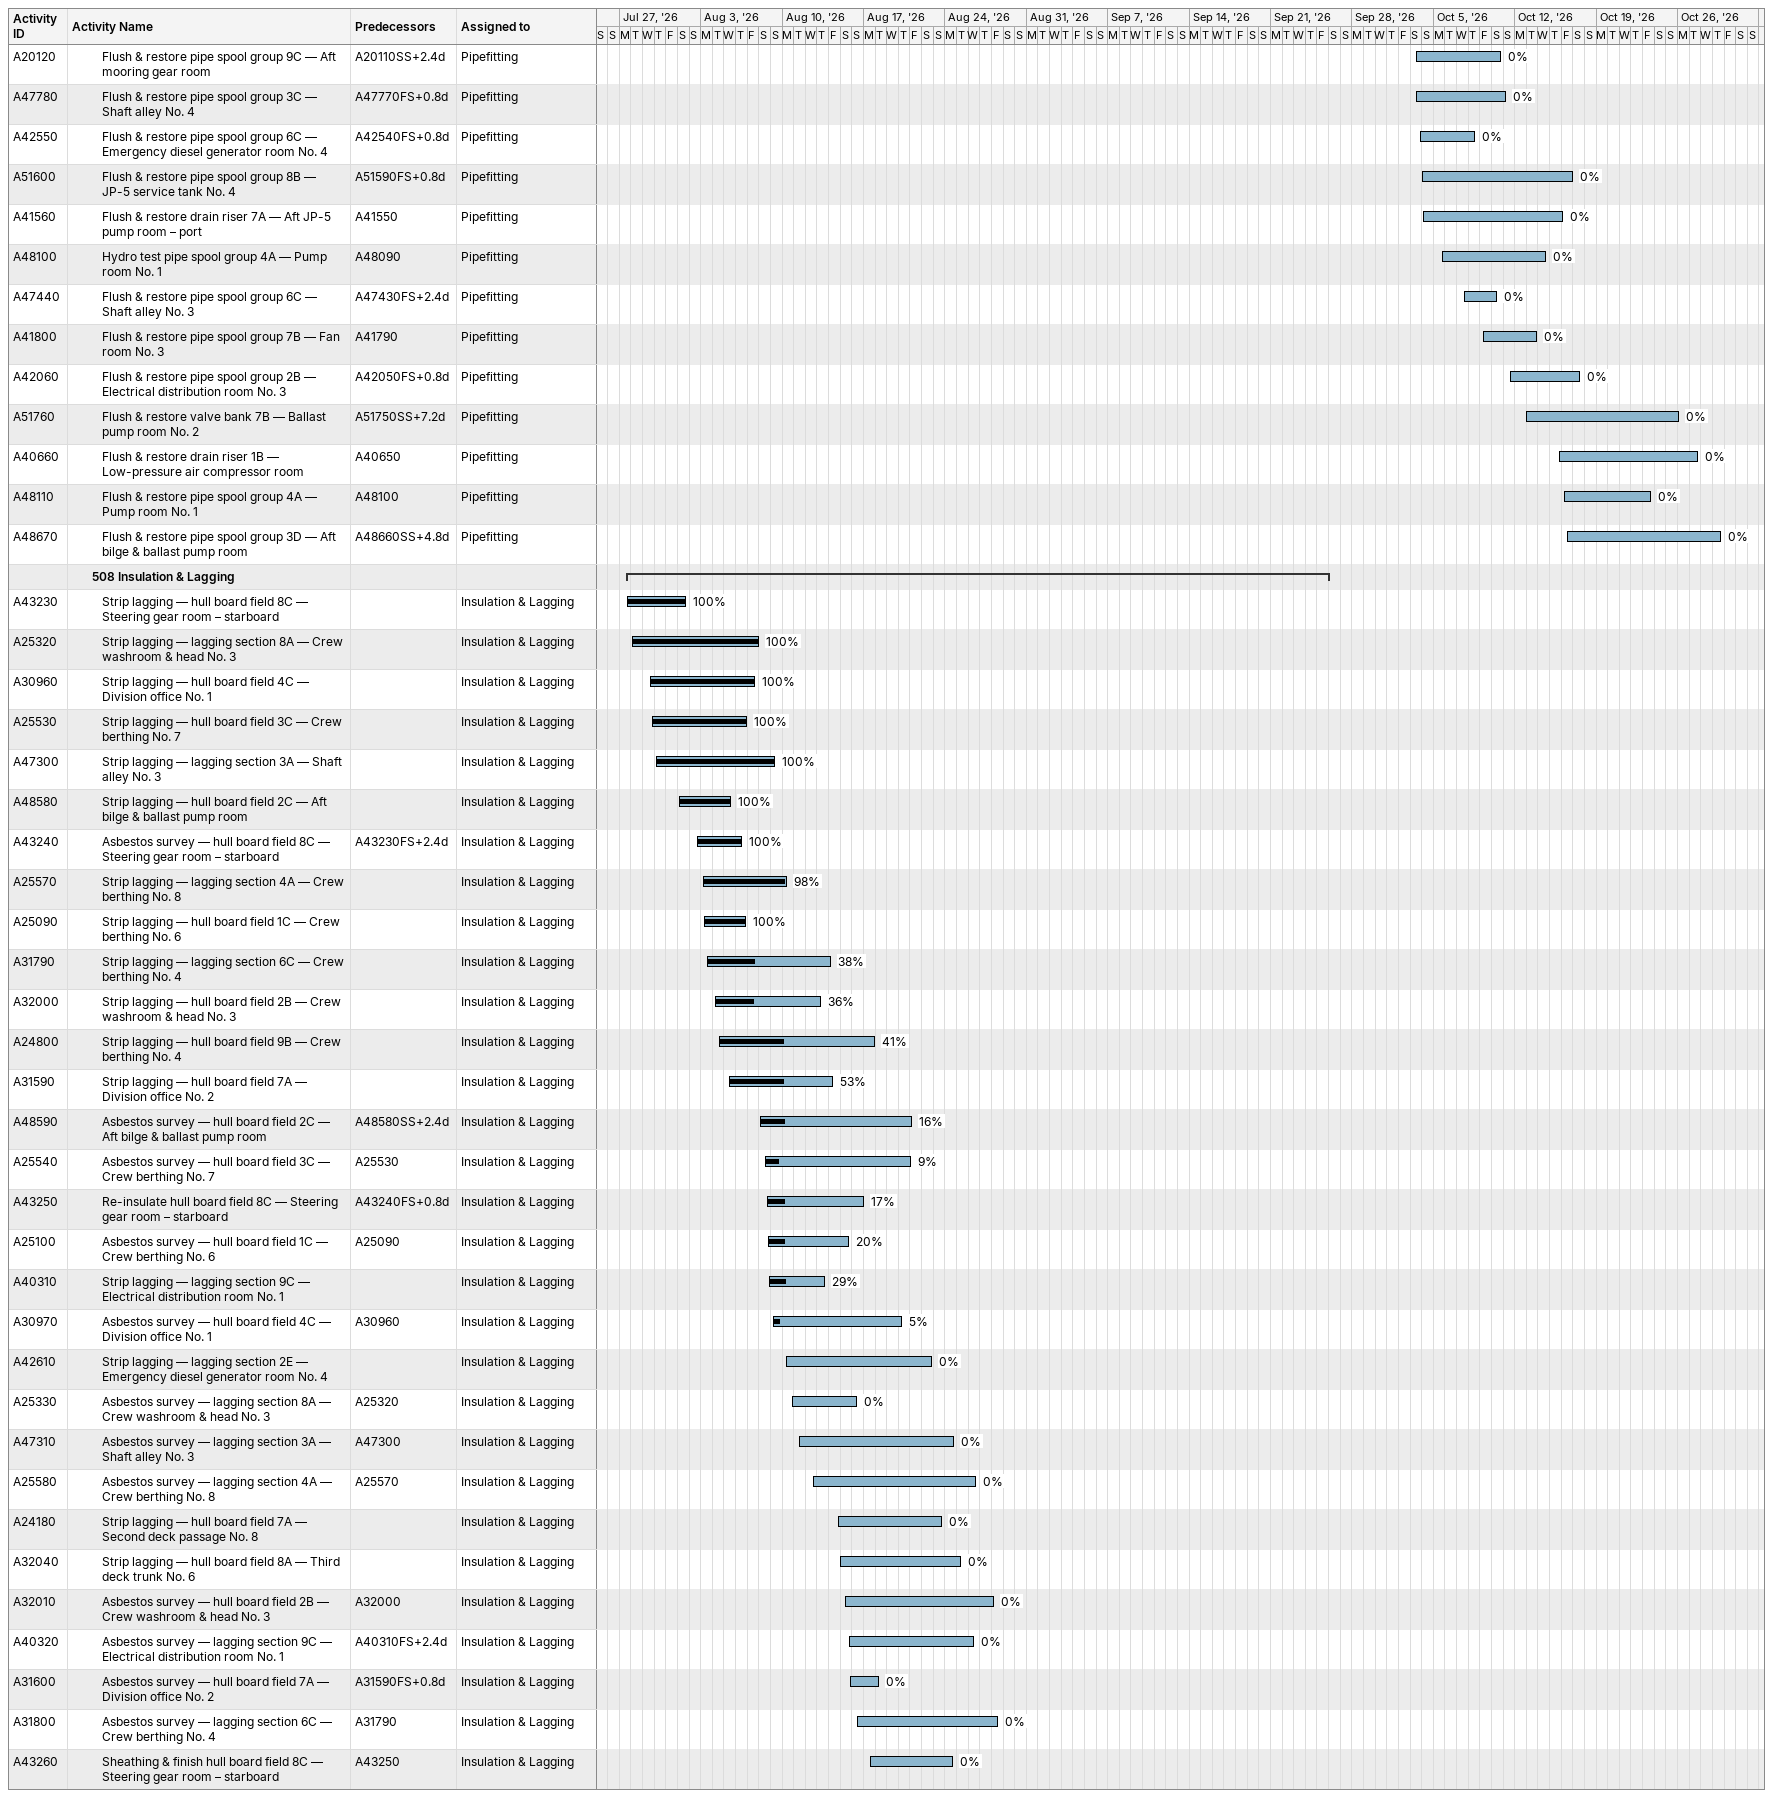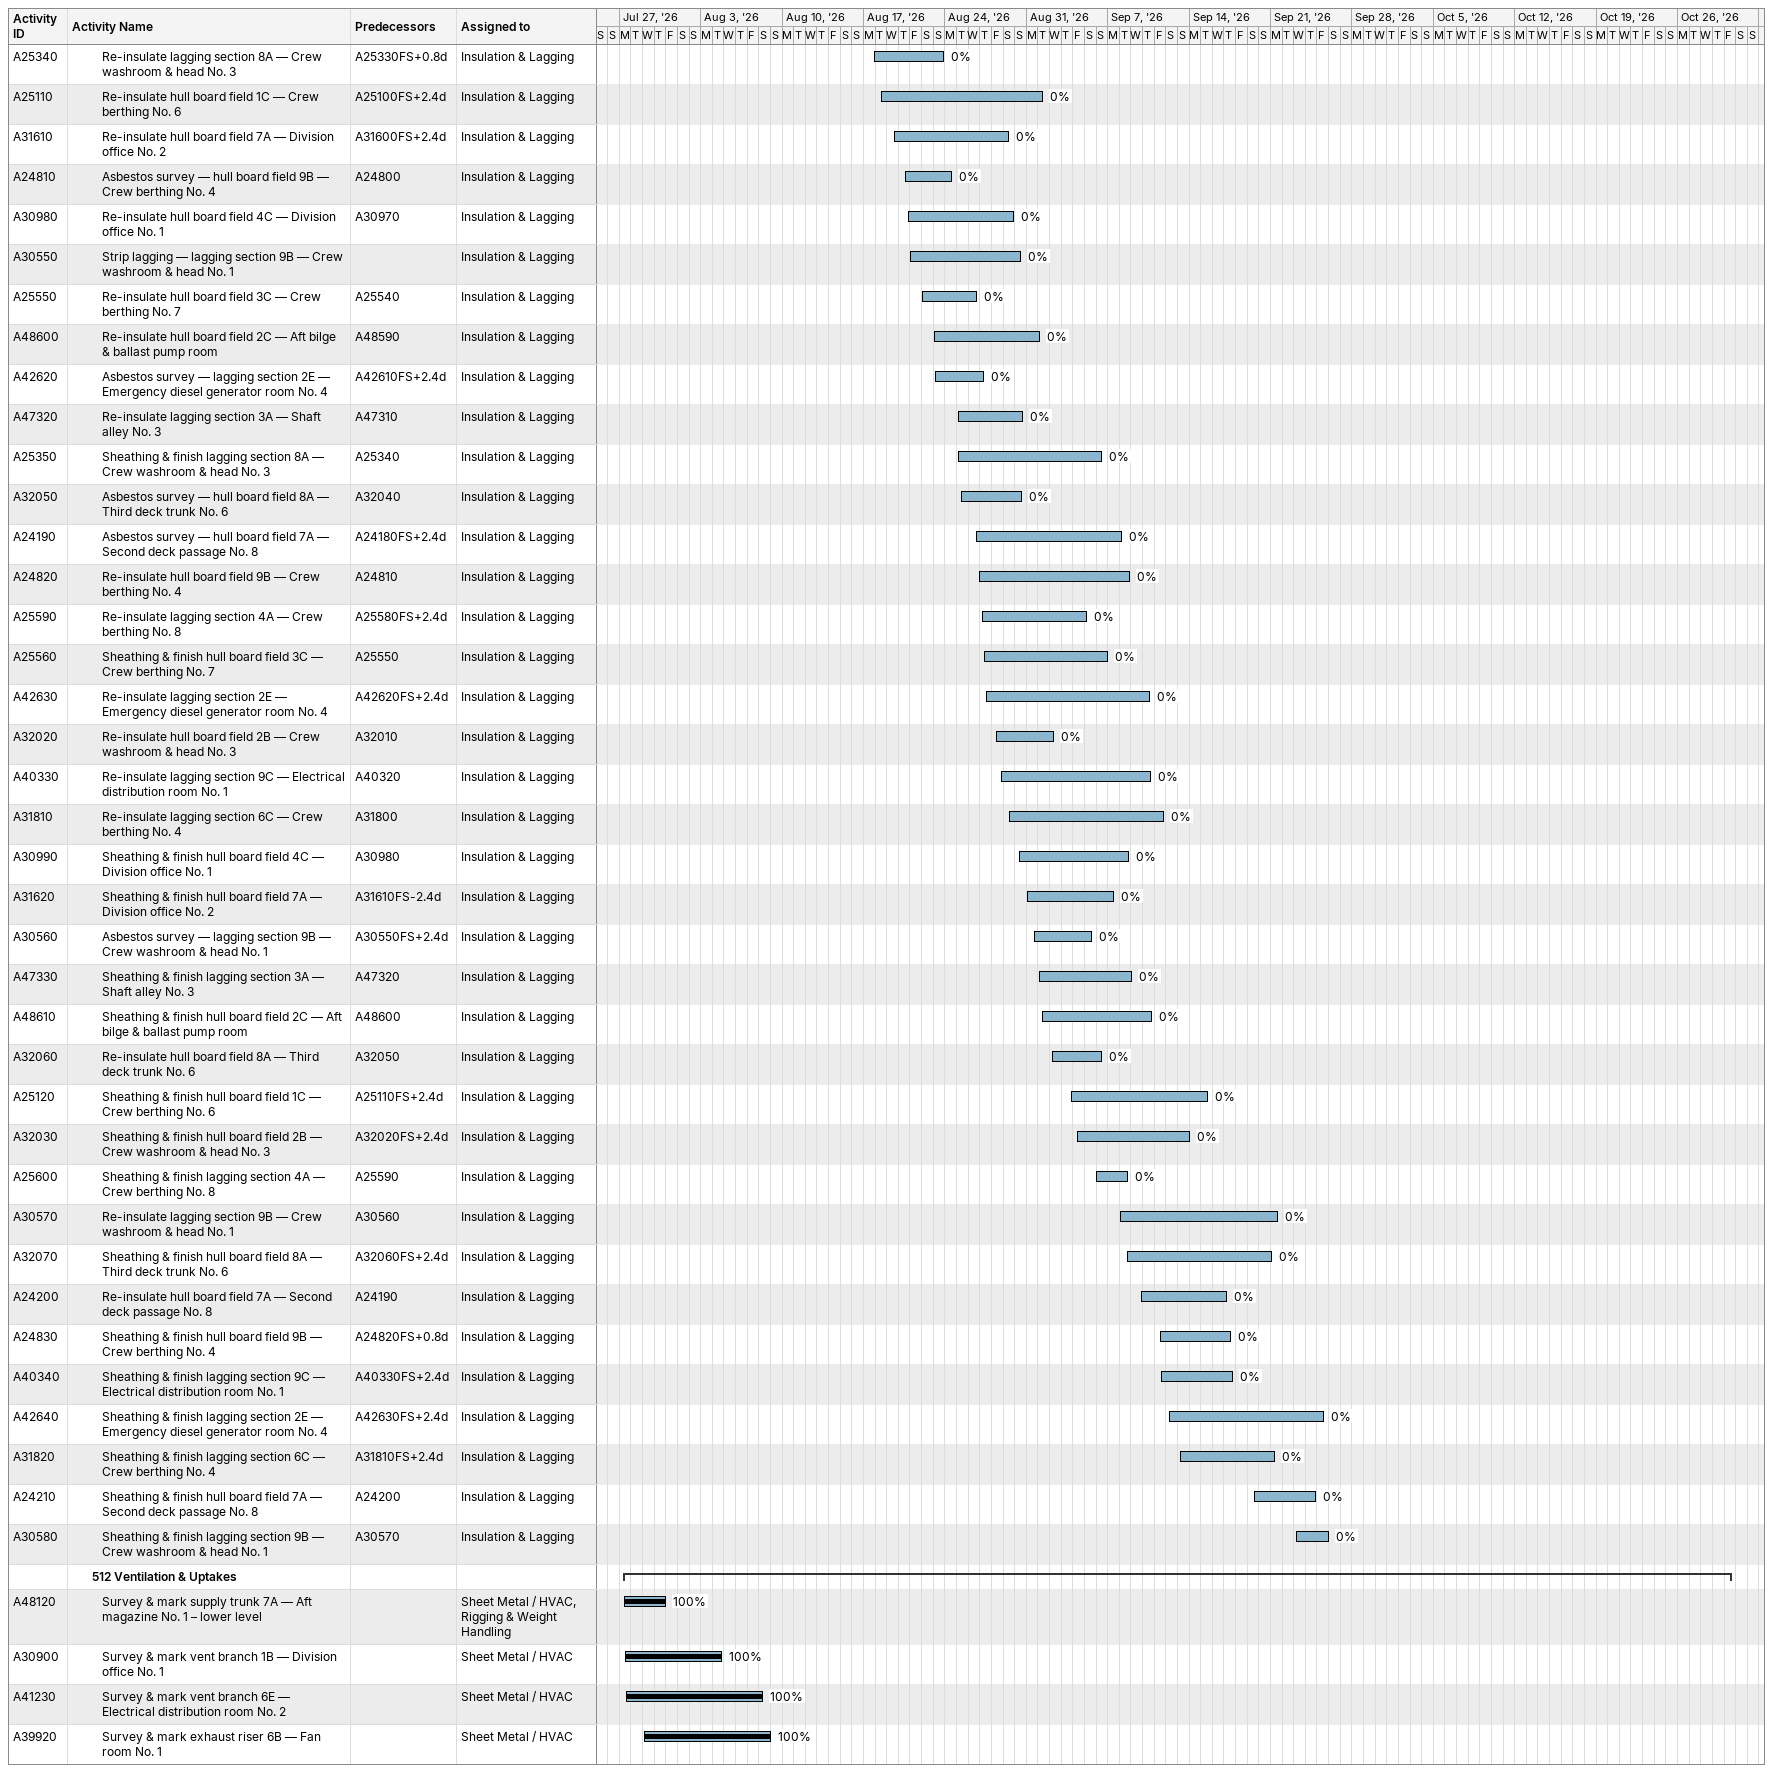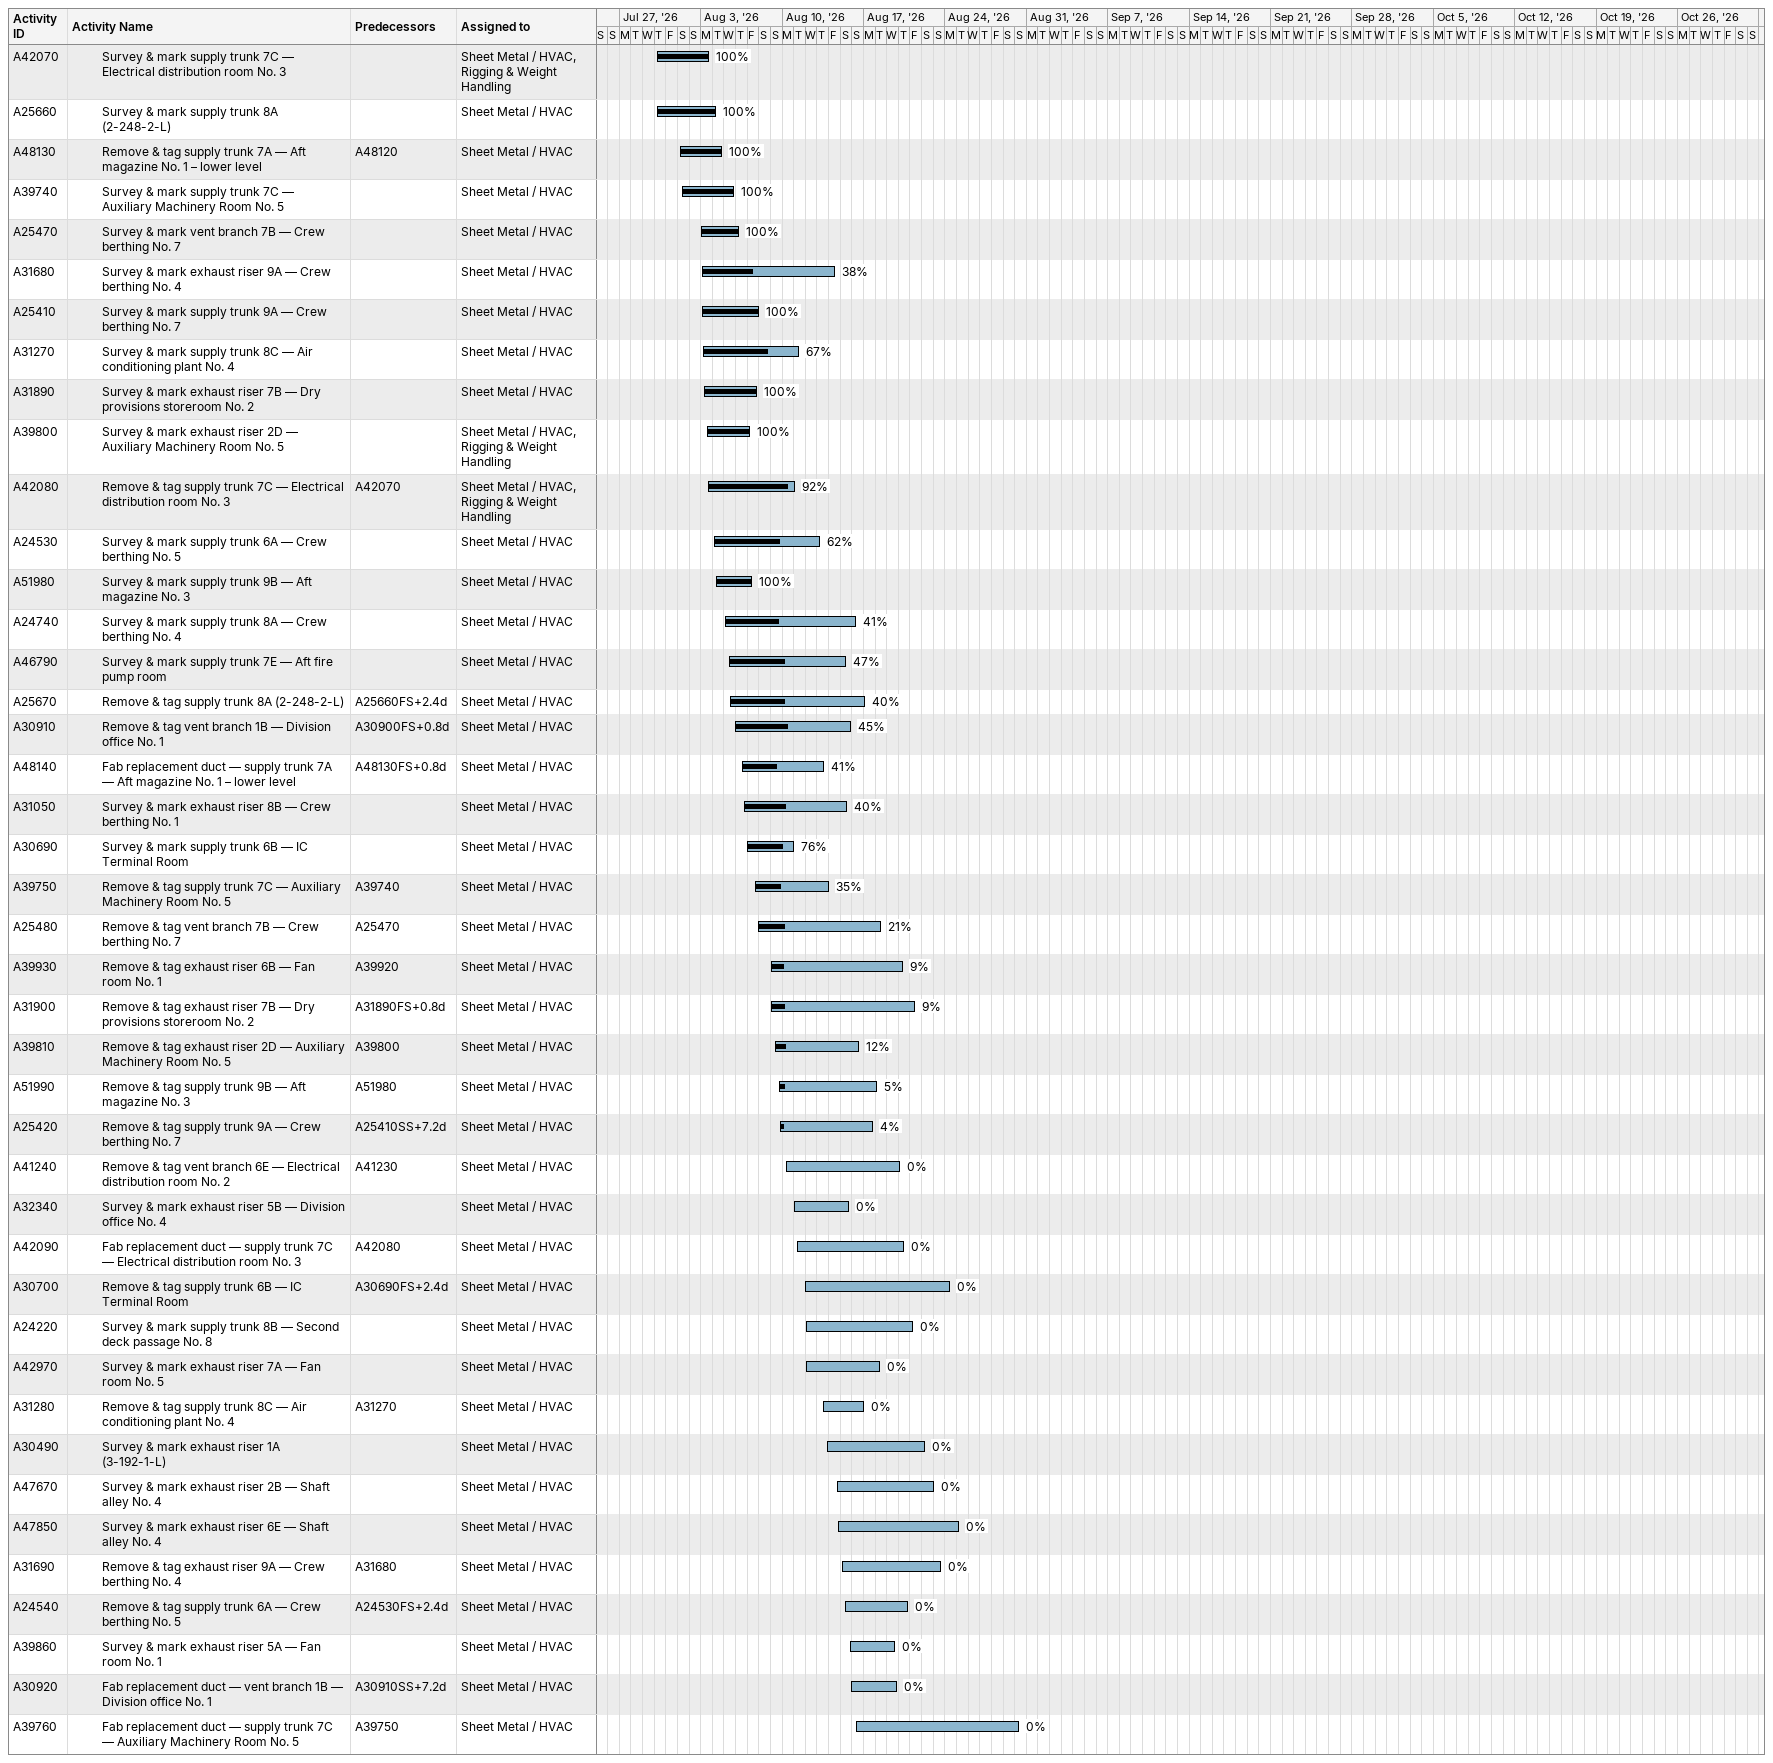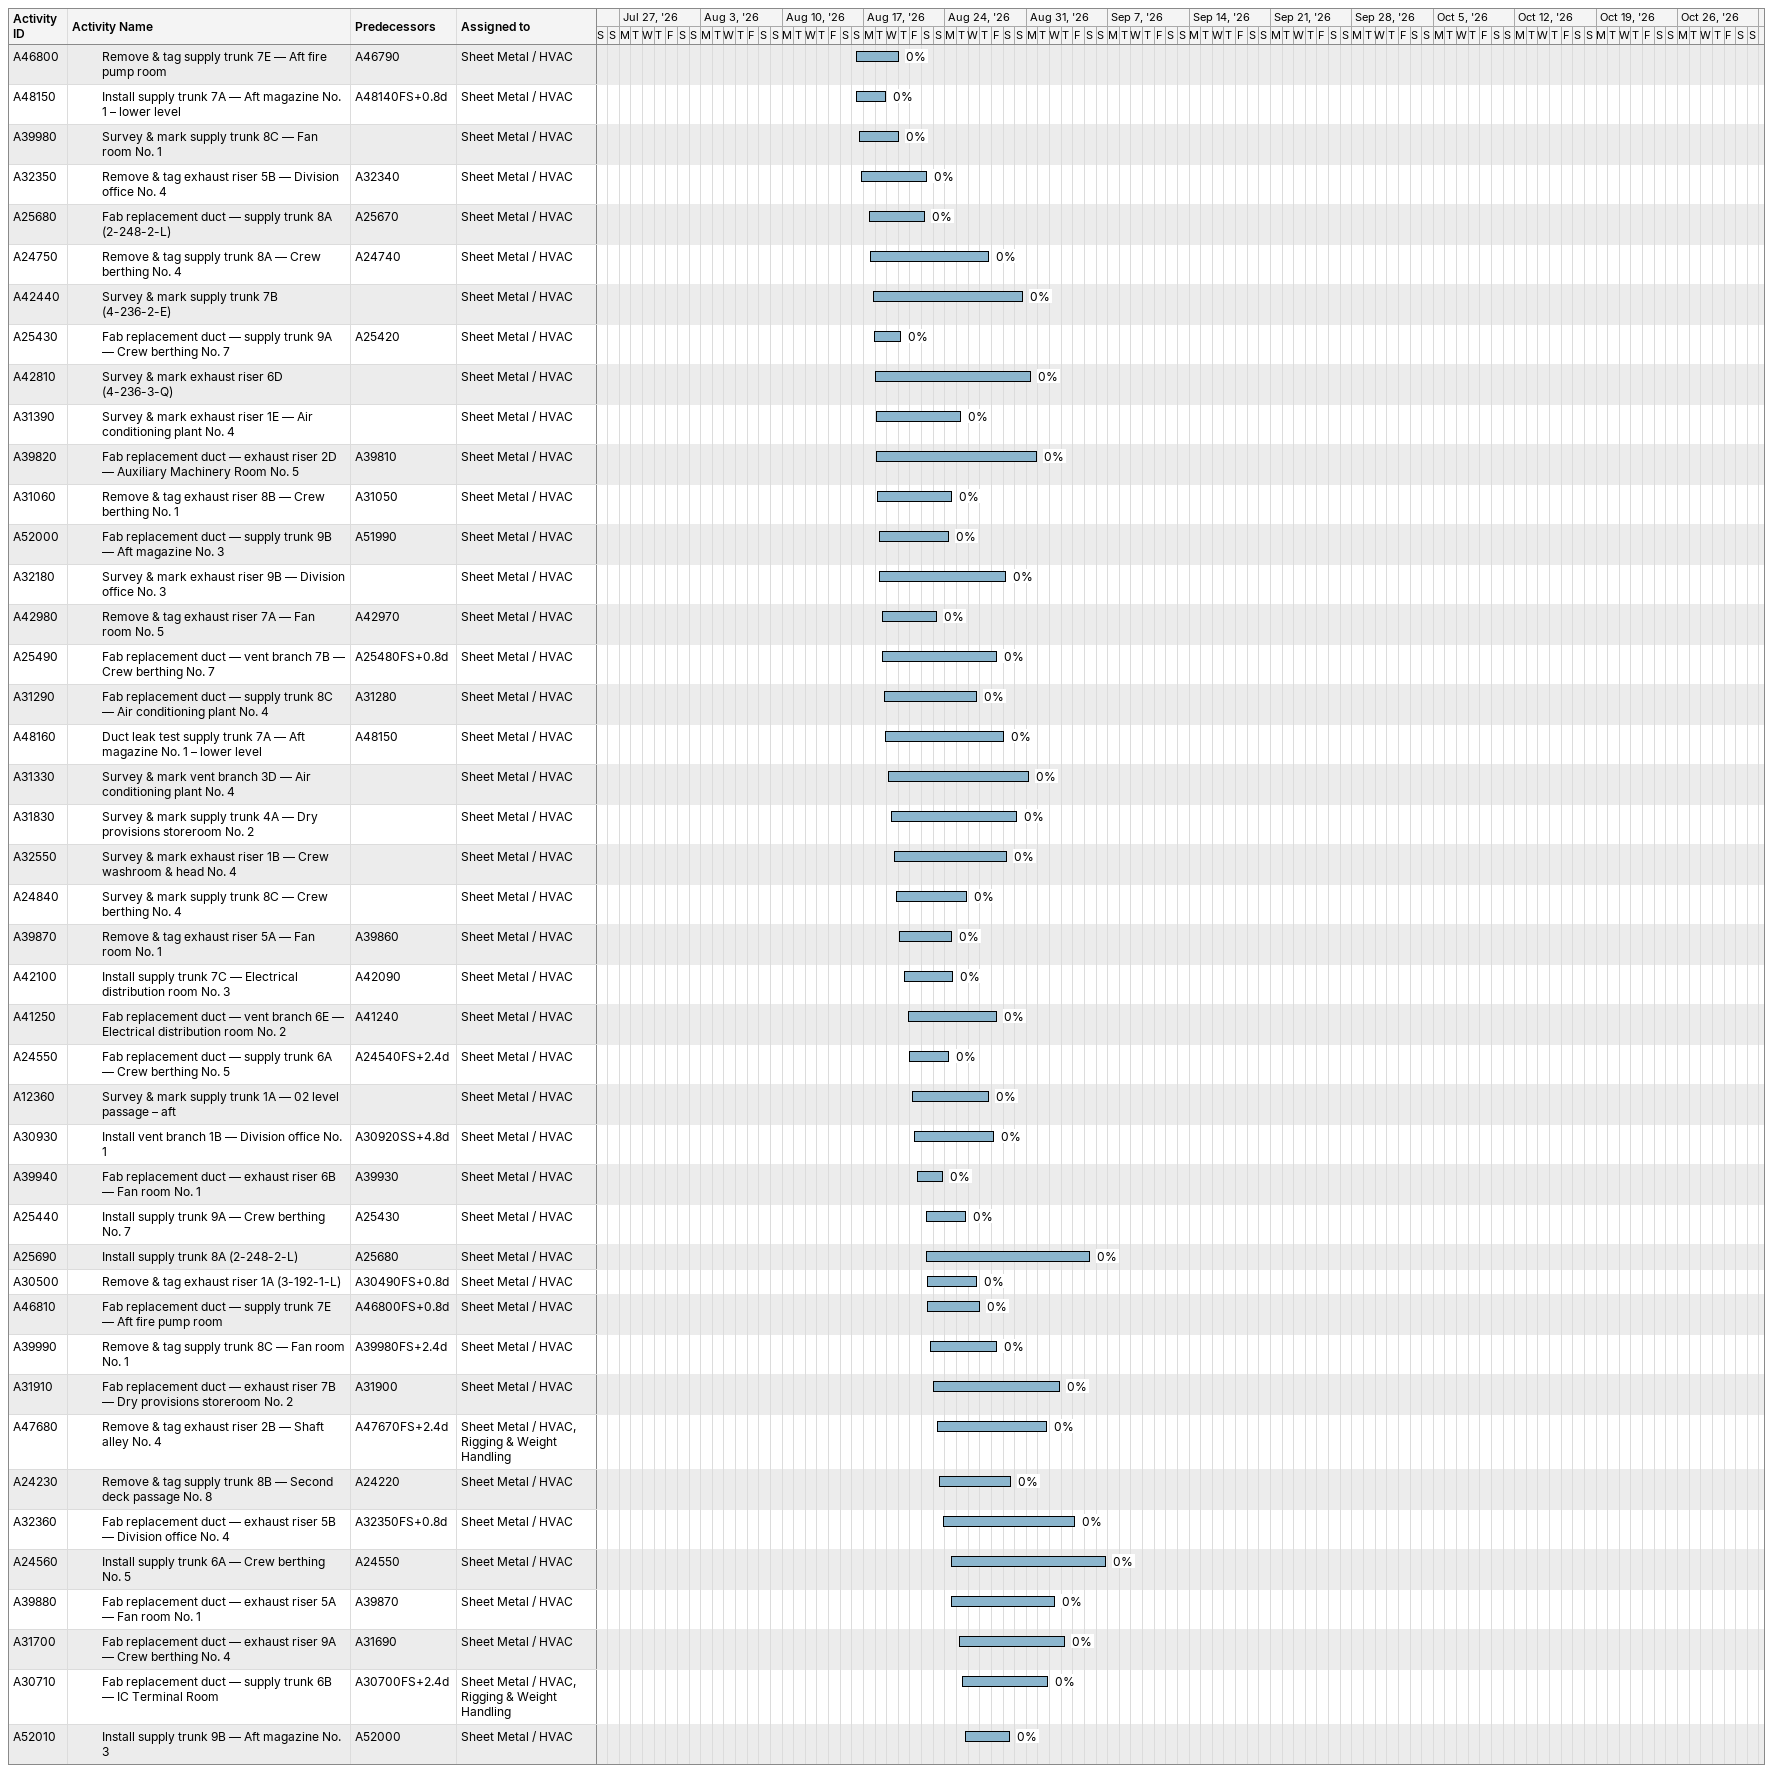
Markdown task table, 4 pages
| ID | Level | Task | Start | Finish | Predecessors | Resources | % complete |
|---|---|---|---|---|---|---|---|
| A20120 | 4 | Flush & restore pipe spool group 9C — Aft mooring gear room | 2026-10-03 | 2026-10-10 | A20110SS+2.4d | Pipefitting | 0 |
| A47780 | 4 | Flush & restore pipe spool group 3C — Shaft alley No. 4 | 2026-10-03 | 2026-10-11 | A47770FS+0.8d | Pipefitting | 0 |
| A42550 | 4 | Flush & restore pipe spool group 6C — Emergency diesel generator room No. 4 | 2026-10-03 | 2026-10-08 | A42540FS+0.8d | Pipefitting | 0 |
| A51600 | 4 | Flush & restore pipe spool group 8B — JP-5 service tank No. 4 | 2026-10-04 | 2026-10-17 | A51590FS+0.8d | Pipefitting | 0 |
| A41560 | 4 | Flush & restore drain riser 7A — Aft JP-5 pump room – port | 2026-10-04 | 2026-10-16 | A41550 | Pipefitting | 0 |
| A48100 | 4 | Hydro test pipe spool group 4A — Pump room No. 1 | 2026-10-05 | 2026-10-14 | A48090 | Pipefitting | 0 |
| A47440 | 4 | Flush & restore pipe spool group 6C — Shaft alley No. 3 | 2026-10-07 | 2026-10-10 | A47430FS+2.4d | Pipefitting | 0 |
| A41800 | 4 | Flush & restore pipe spool group 7B — Fan room No. 3 | 2026-10-09 | 2026-10-13 | A41790 | Pipefitting | 0 |
| A42060 | 4 | Flush & restore pipe spool group 2B — Electrical distribution room No. 3 | 2026-10-11 | 2026-10-17 | A42050FS+0.8d | Pipefitting | 0 |
| A51760 | 4 | Flush & restore valve bank 7B — Ballast pump room No. 2 | 2026-10-13 | 2026-10-26 | A51750SS+7.2d | Pipefitting | 0 |
| A40660 | 4 | Flush & restore drain riser 1B — Low-pressure air compressor room | 2026-10-15 | 2026-10-27 | A40650 | Pipefitting | 0 |
| A48110 | 4 | Flush & restore pipe spool group 4A — Pump room No. 1 | 2026-10-16 | 2026-10-23 | A48100 | Pipefitting | 0 |
| A48670 | 4 | Flush & restore pipe spool group 3D — Aft bilge & ballast pump room | 2026-10-16 | 2026-10-29 | A48660SS+4.8d | Pipefitting | 0 |
|  | 3 | **508 Insulation & Lagging** | 2026-07-27 | 2026-09-25 |  |  |  |
| A43230 | 4 | Strip lagging — hull board field 8C — Steering gear room – starboard | 2026-07-27 | 2026-08-01 |  | Insulation & Lagging | 100 |
| A25320 | 4 | Strip lagging — lagging section 8A — Crew washroom & head No. 3 | 2026-07-28 | 2026-08-07 |  | Insulation & Lagging | 100 |
| A30960 | 4 | Strip lagging — hull board field 4C — Division office No. 1 | 2026-07-29 | 2026-08-07 |  | Insulation & Lagging | 100 |
| A25530 | 4 | Strip lagging — hull board field 3C — Crew berthing No. 7 | 2026-07-29 | 2026-08-06 |  | Insulation & Lagging | 100 |
| A47300 | 4 | Strip lagging — lagging section 3A — Shaft alley No. 3 | 2026-07-30 | 2026-08-09 |  | Insulation & Lagging | 100 |
| A48580 | 4 | Strip lagging — hull board field 2C — Aft bilge & ballast pump room | 2026-08-01 | 2026-08-05 |  | Insulation & Lagging | 100 |
| A43240 | 4 | Asbestos survey — hull board field 8C — Steering gear room – starboard | 2026-08-02 | 2026-08-06 | A43230FS+2.4d | Insulation & Lagging | 100 |
| A25570 | 4 | Strip lagging — lagging section 4A — Crew berthing No. 8 | 2026-08-03 | 2026-08-10 |  | Insulation & Lagging | 98 |
| A25090 | 4 | Strip lagging — hull board field 1C — Crew berthing No. 6 | 2026-08-03 | 2026-08-06 |  | Insulation & Lagging | 100 |
| A31790 | 4 | Strip lagging — lagging section 6C — Crew berthing No. 4 | 2026-08-03 | 2026-08-14 |  | Insulation & Lagging | 38 |
| A32000 | 4 | Strip lagging — hull board field 2B — Crew washroom & head No. 3 | 2026-08-04 | 2026-08-13 |  | Insulation & Lagging | 36 |
| A24800 | 4 | Strip lagging — hull board field 9B — Crew berthing No. 4 | 2026-08-04 | 2026-08-17 |  | Insulation & Lagging | 41 |
| A31590 | 4 | Strip lagging — hull board field 7A — Division office No. 2 | 2026-08-05 | 2026-08-14 |  | Insulation & Lagging | 53 |
| A48590 | 4 | Asbestos survey — hull board field 2C — Aft bilge & ballast pump room | 2026-08-08 | 2026-08-21 | A48580SS+2.4d | Insulation & Lagging | 16 |
| A25540 | 4 | Asbestos survey — hull board field 3C — Crew berthing No. 7 | 2026-08-08 | 2026-08-21 | A25530 | Insulation & Lagging | 9 |
| A43250 | 4 | Re-insulate hull board field 8C — Steering gear room – starboard | 2026-08-08 | 2026-08-17 | A43240FS+0.8d | Insulation & Lagging | 17 |
| A25100 | 4 | Asbestos survey — hull board field 1C — Crew berthing No. 6 | 2026-08-08 | 2026-08-15 | A25090 | Insulation & Lagging | 20 |
| A40310 | 4 | Strip lagging — lagging section 9C — Electrical distribution room No. 1 | 2026-08-08 | 2026-08-13 |  | Insulation & Lagging | 29 |
| A30970 | 4 | Asbestos survey — hull board field 4C — Division office No. 1 | 2026-08-09 | 2026-08-20 | A30960 | Insulation & Lagging | 5 |
| A42610 | 4 | Strip lagging — lagging section 2E — Emergency diesel generator room No. 4 | 2026-08-10 | 2026-08-22 |  | Insulation & Lagging | 0 |
| A25330 | 4 | Asbestos survey — lagging section 8A — Crew washroom & head No. 3 | 2026-08-10 | 2026-08-16 | A25320 | Insulation & Lagging | 0 |
| A47310 | 4 | Asbestos survey — lagging section 3A — Shaft alley No. 3 | 2026-08-11 | 2026-08-24 | A47300 | Insulation & Lagging | 0 |
| A25580 | 4 | Asbestos survey — lagging section 4A — Crew berthing No. 8 | 2026-08-12 | 2026-08-26 | A25570 | Insulation & Lagging | 0 |
| A24180 | 4 | Strip lagging — hull board field 7A — Second deck passage No. 8 | 2026-08-14 | 2026-08-23 |  | Insulation & Lagging | 0 |
| A32040 | 4 | Strip lagging — hull board field 8A — Third deck trunk No. 6 | 2026-08-15 | 2026-08-25 |  | Insulation & Lagging | 0 |
| A32010 | 4 | Asbestos survey — hull board field 2B — Crew washroom & head No. 3 | 2026-08-15 | 2026-08-28 | A32000 | Insulation & Lagging | 0 |
| A40320 | 4 | Asbestos survey — lagging section 9C — Electrical distribution room No. 1 | 2026-08-15 | 2026-08-26 | A40310FS+2.4d | Insulation & Lagging | 0 |
| A31600 | 4 | Asbestos survey — hull board field 7A — Division office No. 2 | 2026-08-15 | 2026-08-18 | A31590FS+0.8d | Insulation & Lagging | 0 |
| A31800 | 4 | Asbestos survey — lagging section 6C — Crew berthing No. 4 | 2026-08-16 | 2026-08-28 | A31790 | Insulation & Lagging | 0 |
| A43260 | 4 | Sheathing & finish hull board field 8C — Steering gear room – starboard | 2026-08-17 | 2026-08-24 | A43250 | Insulation & Lagging | 0 |
| A25340 | 4 | Re-insulate lagging section 8A — Crew washroom & head No. 3 | 2026-08-17 | 2026-08-23 | A25330FS+0.8d | Insulation & Lagging | 0 |
| A25110 | 4 | Re-insulate hull board field 1C — Crew berthing No. 6 | 2026-08-18 | 2026-09-01 | A25100FS+2.4d | Insulation & Lagging | 0 |
| A31610 | 4 | Re-insulate hull board field 7A — Division office No. 2 | 2026-08-19 | 2026-08-29 | A31600FS+2.4d | Insulation & Lagging | 0 |
| A24810 | 4 | Asbestos survey — hull board field 9B — Crew berthing No. 4 | 2026-08-20 | 2026-08-24 | A24800 | Insulation & Lagging | 0 |
| A30980 | 4 | Re-insulate hull board field 4C — Division office No. 1 | 2026-08-20 | 2026-08-29 | A30970 | Insulation & Lagging | 0 |
| A30550 | 4 | Strip lagging — lagging section 9B — Crew washroom & head No. 1 | 2026-08-21 | 2026-08-30 |  | Insulation & Lagging | 0 |
| A25550 | 4 | Re-insulate hull board field 3C — Crew berthing No. 7 | 2026-08-22 | 2026-08-26 | A25540 | Insulation & Lagging | 0 |
| A48600 | 4 | Re-insulate hull board field 2C — Aft bilge & ballast pump room | 2026-08-23 | 2026-09-01 | A48590 | Insulation & Lagging | 0 |
| A42620 | 4 | Asbestos survey — lagging section 2E — Emergency diesel generator room No. 4 | 2026-08-23 | 2026-08-27 | A42610FS+2.4d | Insulation & Lagging | 0 |
| A47320 | 4 | Re-insulate lagging section 3A — Shaft alley No. 3 | 2026-08-25 | 2026-08-30 | A47310 | Insulation & Lagging | 0 |
| A25350 | 4 | Sheathing & finish lagging section 8A — Crew washroom & head No. 3 | 2026-08-25 | 2026-09-06 | A25340 | Insulation & Lagging | 0 |
| A32050 | 4 | Asbestos survey — hull board field 8A — Third deck trunk No. 6 | 2026-08-25 | 2026-08-30 | A32040 | Insulation & Lagging | 0 |
| A24190 | 4 | Asbestos survey — hull board field 7A — Second deck passage No. 8 | 2026-08-26 | 2026-09-08 | A24180FS+2.4d | Insulation & Lagging | 0 |
| A24820 | 4 | Re-insulate hull board field 9B — Crew berthing No. 4 | 2026-08-26 | 2026-09-08 | A24810 | Insulation & Lagging | 0 |
| A25590 | 4 | Re-insulate lagging section 4A — Crew berthing No. 8 | 2026-08-27 | 2026-09-05 | A25580FS+2.4d | Insulation & Lagging | 0 |
| A25560 | 4 | Sheathing & finish hull board field 3C — Crew berthing No. 7 | 2026-08-27 | 2026-09-06 | A25550 | Insulation & Lagging | 0 |
| A42630 | 4 | Re-insulate lagging section 2E — Emergency diesel generator room No. 4 | 2026-08-27 | 2026-09-10 | A42620FS+2.4d | Insulation & Lagging | 0 |
| A32020 | 4 | Re-insulate hull board field 2B — Crew washroom & head No. 3 | 2026-08-28 | 2026-09-02 | A32010 | Insulation & Lagging | 0 |
| A40330 | 4 | Re-insulate lagging section 9C — Electrical distribution room No. 1 | 2026-08-28 | 2026-09-10 | A40320 | Insulation & Lagging | 0 |
| A31810 | 4 | Re-insulate lagging section 6C — Crew berthing No. 4 | 2026-08-29 | 2026-09-11 | A31800 | Insulation & Lagging | 0 |
| A30990 | 4 | Sheathing & finish hull board field 4C — Division office No. 1 | 2026-08-30 | 2026-09-08 | A30980 | Insulation & Lagging | 0 |
| A31620 | 4 | Sheathing & finish hull board field 7A — Division office No. 2 | 2026-08-31 | 2026-09-07 | A31610FS-2.4d | Insulation & Lagging | 0 |
| A30560 | 4 | Asbestos survey — lagging section 9B — Crew washroom & head No. 1 | 2026-08-31 | 2026-09-05 | A30550FS+2.4d | Insulation & Lagging | 0 |
| A47330 | 4 | Sheathing & finish lagging section 3A — Shaft alley No. 3 | 2026-09-01 | 2026-09-09 | A47320 | Insulation & Lagging | 0 |
| A48610 | 4 | Sheathing & finish hull board field 2C — Aft bilge & ballast pump room | 2026-09-01 | 2026-09-10 | A48600 | Insulation & Lagging | 0 |
| A32060 | 4 | Re-insulate hull board field 8A — Third deck trunk No. 6 | 2026-09-02 | 2026-09-06 | A32050 | Insulation & Lagging | 0 |
| A25120 | 4 | Sheathing & finish hull board field 1C — Crew berthing No. 6 | 2026-09-03 | 2026-09-15 | A25110FS+2.4d | Insulation & Lagging | 0 |
| A32030 | 4 | Sheathing & finish hull board field 2B — Crew washroom & head No. 3 | 2026-09-04 | 2026-09-14 | A32020FS+2.4d | Insulation & Lagging | 0 |
| A25600 | 4 | Sheathing & finish lagging section 4A — Crew berthing No. 8 | 2026-09-06 | 2026-09-08 | A25590 | Insulation & Lagging | 0 |
| A30570 | 4 | Re-insulate lagging section 9B — Crew washroom & head No. 1 | 2026-09-08 | 2026-09-21 | A30560 | Insulation & Lagging | 0 |
| A32070 | 4 | Sheathing & finish hull board field 8A — Third deck trunk No. 6 | 2026-09-08 | 2026-09-21 | A32060FS+2.4d | Insulation & Lagging | 0 |
| A24200 | 4 | Re-insulate hull board field 7A — Second deck passage No. 8 | 2026-09-09 | 2026-09-17 | A24190 | Insulation & Lagging | 0 |
| A24830 | 4 | Sheathing & finish hull board field 9B — Crew berthing No. 4 | 2026-09-11 | 2026-09-17 | A24820FS+0.8d | Insulation & Lagging | 0 |
| A40340 | 4 | Sheathing & finish lagging section 9C — Electrical distribution room No. 1 | 2026-09-11 | 2026-09-17 | A40330FS+2.4d | Insulation & Lagging | 0 |
| A42640 | 4 | Sheathing & finish lagging section 2E — Emergency diesel generator room No. 4 | 2026-09-12 | 2026-09-25 | A42630FS+2.4d | Insulation & Lagging | 0 |
| A31820 | 4 | Sheathing & finish lagging section 6C — Crew berthing No. 4 | 2026-09-13 | 2026-09-21 | A31810FS+2.4d | Insulation & Lagging | 0 |
| A24210 | 4 | Sheathing & finish hull board field 7A — Second deck passage No. 8 | 2026-09-19 | 2026-09-24 | A24200 | Insulation & Lagging | 0 |
| A30580 | 4 | Sheathing & finish lagging section 9B — Crew washroom & head No. 1 | 2026-09-23 | 2026-09-25 | A30570 | Insulation & Lagging | 0 |
|  | 3 | **512 Ventilation & Uptakes** | 2026-07-27 | 2026-10-30 |  |  |  |
| A48120 | 4 | Survey & mark supply trunk 7A — Aft magazine No. 1 – lower level | 2026-07-27 | 2026-07-30 |  | Sheet Metal / HVAC, Rigging & Weight Handling | 100 |
| A30900 | 4 | Survey & mark vent branch 1B — Division office No. 1 | 2026-07-27 | 2026-08-04 |  | Sheet Metal / HVAC | 100 |
| A41230 | 4 | Survey & mark vent branch 6E — Electrical distribution room No. 2 | 2026-07-27 | 2026-08-08 |  | Sheet Metal / HVAC | 100 |
| A39920 | 4 | Survey & mark exhaust riser 6B — Fan room No. 1 | 2026-07-29 | 2026-08-08 |  | Sheet Metal / HVAC | 100 |
| A42070 | 4 | Survey & mark supply trunk 7C — Electrical distribution room No. 3 | 2026-07-30 | 2026-08-03 |  | Sheet Metal / HVAC, Rigging & Weight Handling | 100 |
| A25660 | 4 | Survey & mark supply trunk 8A (2-248-2-L) | 2026-07-30 | 2026-08-04 |  | Sheet Metal / HVAC | 100 |
| A48130 | 4 | Remove & tag supply trunk 7A — Aft magazine No. 1 – lower level | 2026-08-01 | 2026-08-04 | A48120 | Sheet Metal / HVAC | 100 |
| A39740 | 4 | Survey & mark supply trunk 7C — Auxiliary Machinery Room No. 5 | 2026-08-01 | 2026-08-05 |  | Sheet Metal / HVAC | 100 |
| A25470 | 4 | Survey & mark vent branch 7B — Crew berthing No. 7 | 2026-08-03 | 2026-08-06 |  | Sheet Metal / HVAC | 100 |
| A31680 | 4 | Survey & mark exhaust riser 9A — Crew berthing No. 4 | 2026-08-03 | 2026-08-14 |  | Sheet Metal / HVAC | 38 |
| A25410 | 4 | Survey & mark supply trunk 9A — Crew berthing No. 7 | 2026-08-03 | 2026-08-07 |  | Sheet Metal / HVAC | 100 |
| A31270 | 4 | Survey & mark supply trunk 8C — Air conditioning plant No. 4 | 2026-08-03 | 2026-08-11 |  | Sheet Metal / HVAC | 67 |
| A31890 | 4 | Survey & mark exhaust riser 7B — Dry provisions storeroom No. 2 | 2026-08-03 | 2026-08-07 |  | Sheet Metal / HVAC | 100 |
| A39800 | 4 | Survey & mark exhaust riser 2D — Auxiliary Machinery Room No. 5 | 2026-08-03 | 2026-08-07 |  | Sheet Metal / HVAC, Rigging & Weight Handling | 100 |
| A42080 | 4 | Remove & tag supply trunk 7C — Electrical distribution room No. 3 | 2026-08-03 | 2026-08-11 | A42070 | Sheet Metal / HVAC, Rigging & Weight Handling | 92 |
| A24530 | 4 | Survey & mark supply trunk 6A — Crew berthing No. 5 | 2026-08-04 | 2026-08-13 |  | Sheet Metal / HVAC | 62 |
| A51980 | 4 | Survey & mark supply trunk 9B — Aft magazine No. 3 | 2026-08-04 | 2026-08-07 |  | Sheet Metal / HVAC | 100 |
| A24740 | 4 | Survey & mark supply trunk 8A — Crew berthing No. 4 | 2026-08-05 | 2026-08-16 |  | Sheet Metal / HVAC | 41 |
| A46790 | 4 | Survey & mark supply trunk 7E — Aft fire pump room | 2026-08-05 | 2026-08-15 |  | Sheet Metal / HVAC | 47 |
| A25670 | 4 | Remove & tag supply trunk 8A (2-248-2-L) | 2026-08-05 | 2026-08-17 | A25660FS+2.4d | Sheet Metal / HVAC | 40 |
| A30910 | 4 | Remove & tag vent branch 1B — Division office No. 1 | 2026-08-05 | 2026-08-15 | A30900FS+0.8d | Sheet Metal / HVAC | 45 |
| A48140 | 4 | Fab replacement duct — supply trunk 7A — Aft magazine No. 1 – lower level | 2026-08-06 | 2026-08-13 | A48130FS+0.8d | Sheet Metal / HVAC | 41 |
| A31050 | 4 | Survey & mark exhaust riser 8B — Crew berthing No. 1 | 2026-08-06 | 2026-08-15 |  | Sheet Metal / HVAC | 40 |
| A30690 | 4 | Survey & mark supply trunk 6B — IC Terminal Room | 2026-08-06 | 2026-08-10 |  | Sheet Metal / HVAC | 76 |
| A39750 | 4 | Remove & tag supply trunk 7C — Auxiliary Machinery Room No. 5 | 2026-08-07 | 2026-08-13 | A39740 | Sheet Metal / HVAC | 35 |
| A25480 | 4 | Remove & tag vent branch 7B — Crew berthing No. 7 | 2026-08-07 | 2026-08-18 | A25470 | Sheet Metal / HVAC | 21 |
| A39930 | 4 | Remove & tag exhaust riser 6B — Fan room No. 1 | 2026-08-09 | 2026-08-20 | A39920 | Sheet Metal / HVAC | 9 |
| A31900 | 4 | Remove & tag exhaust riser 7B — Dry provisions storeroom No. 2 | 2026-08-09 | 2026-08-21 | A31890FS+0.8d | Sheet Metal / HVAC | 9 |
| A39810 | 4 | Remove & tag exhaust riser 2D — Auxiliary Machinery Room No. 5 | 2026-08-09 | 2026-08-16 | A39800 | Sheet Metal / HVAC | 12 |
| A51990 | 4 | Remove & tag supply trunk 9B — Aft magazine No. 3 | 2026-08-09 | 2026-08-18 | A51980 | Sheet Metal / HVAC | 5 |
| A25420 | 4 | Remove & tag supply trunk 9A — Crew berthing No. 7 | 2026-08-09 | 2026-08-17 | A25410SS+7.2d | Sheet Metal / HVAC | 4 |
| A41240 | 4 | Remove & tag vent branch 6E — Electrical distribution room No. 2 | 2026-08-10 | 2026-08-20 | A41230 | Sheet Metal / HVAC | 0 |
| A32340 | 4 | Survey & mark exhaust riser 5B — Division office No. 4 | 2026-08-11 | 2026-08-15 |  | Sheet Metal / HVAC | 0 |
| A42090 | 4 | Fab replacement duct — supply trunk 7C — Electrical distribution room No. 3 | 2026-08-11 | 2026-08-20 | A42080 | Sheet Metal / HVAC | 0 |
| A30700 | 4 | Remove & tag supply trunk 6B — IC Terminal Room | 2026-08-12 | 2026-08-24 | A30690FS+2.4d | Sheet Metal / HVAC | 0 |
| A24220 | 4 | Survey & mark supply trunk 8B — Second deck passage No. 8 | 2026-08-12 | 2026-08-21 |  | Sheet Metal / HVAC | 0 |
| A42970 | 4 | Survey & mark exhaust riser 7A — Fan room No. 5 | 2026-08-12 | 2026-08-18 |  | Sheet Metal / HVAC | 0 |
| A31280 | 4 | Remove & tag supply trunk 8C — Air conditioning plant No. 4 | 2026-08-13 | 2026-08-16 | A31270 | Sheet Metal / HVAC | 0 |
| A30490 | 4 | Survey & mark exhaust riser 1A (3-192-1-L) | 2026-08-13 | 2026-08-22 |  | Sheet Metal / HVAC | 0 |
| A47670 | 4 | Survey & mark exhaust riser 2B — Shaft alley No. 4 | 2026-08-14 | 2026-08-23 |  | Sheet Metal / HVAC | 0 |
| A47850 | 4 | Survey & mark exhaust riser 6E — Shaft alley No. 4 | 2026-08-14 | 2026-08-25 |  | Sheet Metal / HVAC | 0 |
| A31690 | 4 | Remove & tag exhaust riser 9A — Crew berthing No. 4 | 2026-08-15 | 2026-08-23 | A31680 | Sheet Metal / HVAC | 0 |
| A24540 | 4 | Remove & tag supply trunk 6A — Crew berthing No. 5 | 2026-08-15 | 2026-08-20 | A24530FS+2.4d | Sheet Metal / HVAC | 0 |
| A39860 | 4 | Survey & mark exhaust riser 5A — Fan room No. 1 | 2026-08-15 | 2026-08-19 |  | Sheet Metal / HVAC | 0 |
| A30920 | 4 | Fab replacement duct — vent branch 1B — Division office No. 1 | 2026-08-15 | 2026-08-19 | A30910SS+7.2d | Sheet Metal / HVAC | 0 |
| A39760 | 4 | Fab replacement duct — supply trunk 7C — Auxiliary Machinery Room No. 5 | 2026-08-16 | 2026-08-30 | A39750 | Sheet Metal / HVAC | 0 |
| A46800 | 4 | Remove & tag supply trunk 7E — Aft fire pump room | 2026-08-16 | 2026-08-19 | A46790 | Sheet Metal / HVAC | 0 |
| A48150 | 4 | Install supply trunk 7A — Aft magazine No. 1 – lower level | 2026-08-16 | 2026-08-18 | A48140FS+0.8d | Sheet Metal / HVAC | 0 |
| A39980 | 4 | Survey & mark supply trunk 8C — Fan room No. 1 | 2026-08-16 | 2026-08-19 |  | Sheet Metal / HVAC | 0 |
| A32350 | 4 | Remove & tag exhaust riser 5B — Division office No. 4 | 2026-08-16 | 2026-08-22 | A32340 | Sheet Metal / HVAC | 0 |
| A25680 | 4 | Fab replacement duct — supply trunk 8A (2-248-2-L) | 2026-08-17 | 2026-08-22 | A25670 | Sheet Metal / HVAC | 0 |
| A24750 | 4 | Remove & tag supply trunk 8A — Crew berthing No. 4 | 2026-08-17 | 2026-08-27 | A24740 | Sheet Metal / HVAC | 0 |
| A42440 | 4 | Survey & mark supply trunk 7B (4-236-2-E) | 2026-08-17 | 2026-08-30 |  | Sheet Metal / HVAC | 0 |
| A25430 | 4 | Fab replacement duct — supply trunk 9A — Crew berthing No. 7 | 2026-08-17 | 2026-08-20 | A25420 | Sheet Metal / HVAC | 0 |
| A42810 | 4 | Survey & mark exhaust riser 6D (4-236-3-Q) | 2026-08-18 | 2026-08-31 |  | Sheet Metal / HVAC | 0 |
| A31390 | 4 | Survey & mark exhaust riser 1E — Air conditioning plant No. 4 | 2026-08-18 | 2026-08-25 |  | Sheet Metal / HVAC | 0 |
| A39820 | 4 | Fab replacement duct — exhaust riser 2D — Auxiliary Machinery Room No. 5 | 2026-08-18 | 2026-08-31 | A39810 | Sheet Metal / HVAC | 0 |
| A31060 | 4 | Remove & tag exhaust riser 8B — Crew berthing No. 1 | 2026-08-18 | 2026-08-24 | A31050 | Sheet Metal / HVAC | 0 |
| A52000 | 4 | Fab replacement duct — supply trunk 9B — Aft magazine No. 3 | 2026-08-18 | 2026-08-24 | A51990 | Sheet Metal / HVAC | 0 |
| A32180 | 4 | Survey & mark exhaust riser 9B — Division office No. 3 | 2026-08-18 | 2026-08-29 |  | Sheet Metal / HVAC | 0 |
| A42980 | 4 | Remove & tag exhaust riser 7A — Fan room No. 5 | 2026-08-18 | 2026-08-23 | A42970 | Sheet Metal / HVAC | 0 |
| A25490 | 4 | Fab replacement duct — vent branch 7B — Crew berthing No. 7 | 2026-08-18 | 2026-08-28 | A25480FS+0.8d | Sheet Metal / HVAC | 0 |
| A31290 | 4 | Fab replacement duct — supply trunk 8C — Air conditioning plant No. 4 | 2026-08-18 | 2026-08-26 | A31280 | Sheet Metal / HVAC | 0 |
| A48160 | 4 | Duct leak test supply trunk 7A — Aft magazine No. 1 – lower level | 2026-08-18 | 2026-08-29 | A48150 | Sheet Metal / HVAC | 0 |
| A31330 | 4 | Survey & mark vent branch 3D — Air conditioning plant No. 4 | 2026-08-19 | 2026-08-31 |  | Sheet Metal / HVAC | 0 |
| A31830 | 4 | Survey & mark supply trunk 4A — Dry provisions storeroom No. 2 | 2026-08-19 | 2026-08-30 |  | Sheet Metal / HVAC | 0 |
| A32550 | 4 | Survey & mark exhaust riser 1B — Crew washroom & head No. 4 | 2026-08-19 | 2026-08-29 |  | Sheet Metal / HVAC | 0 |
| A24840 | 4 | Survey & mark supply trunk 8C — Crew berthing No. 4 | 2026-08-19 | 2026-08-25 |  | Sheet Metal / HVAC | 0 |
| A39870 | 4 | Remove & tag exhaust riser 5A — Fan room No. 1 | 2026-08-20 | 2026-08-24 | A39860 | Sheet Metal / HVAC | 0 |
| A42100 | 4 | Install supply trunk 7C — Electrical distribution room No. 3 | 2026-08-20 | 2026-08-24 | A42090 | Sheet Metal / HVAC | 0 |
| A41250 | 4 | Fab replacement duct — vent branch 6E — Electrical distribution room No. 2 | 2026-08-20 | 2026-08-28 | A41240 | Sheet Metal / HVAC | 0 |
| A24550 | 4 | Fab replacement duct — supply trunk 6A — Crew berthing No. 5 | 2026-08-20 | 2026-08-24 | A24540FS+2.4d | Sheet Metal / HVAC | 0 |
| A12360 | 4 | Survey & mark supply trunk 1A — 02 level passage – aft | 2026-08-21 | 2026-08-27 |  | Sheet Metal / HVAC | 0 |
| A30930 | 4 | Install vent branch 1B — Division office No. 1 | 2026-08-21 | 2026-08-28 | A30920SS+4.8d | Sheet Metal / HVAC | 0 |
| A39940 | 4 | Fab replacement duct — exhaust riser 6B — Fan room No. 1 | 2026-08-21 | 2026-08-23 | A39930 | Sheet Metal / HVAC | 0 |
| A25440 | 4 | Install supply trunk 9A — Crew berthing No. 7 | 2026-08-22 | 2026-08-25 | A25430 | Sheet Metal / HVAC | 0 |
| A25690 | 4 | Install supply trunk 8A (2-248-2-L) | 2026-08-22 | 2026-09-05 | A25680 | Sheet Metal / HVAC | 0 |
| A30500 | 4 | Remove & tag exhaust riser 1A (3-192-1-L) | 2026-08-22 | 2026-08-26 | A30490FS+0.8d | Sheet Metal / HVAC | 0 |
| A46810 | 4 | Fab replacement duct — supply trunk 7E — Aft fire pump room | 2026-08-22 | 2026-08-26 | A46800FS+0.8d | Sheet Metal / HVAC | 0 |
| A39990 | 4 | Remove & tag supply trunk 8C — Fan room No. 1 | 2026-08-22 | 2026-08-28 | A39980FS+2.4d | Sheet Metal / HVAC | 0 |
| A31910 | 4 | Fab replacement duct — exhaust riser 7B — Dry provisions storeroom No. 2 | 2026-08-23 | 2026-09-02 | A31900 | Sheet Metal / HVAC | 0 |
| A47680 | 4 | Remove & tag exhaust riser 2B — Shaft alley No. 4 | 2026-08-23 | 2026-09-01 | A47670FS+2.4d | Sheet Metal / HVAC, Rigging & Weight Handling | 0 |
| A24230 | 4 | Remove & tag supply trunk 8B — Second deck passage No. 8 | 2026-08-23 | 2026-08-29 | A24220 | Sheet Metal / HVAC | 0 |
| A32360 | 4 | Fab replacement duct — exhaust riser 5B — Division office No. 4 | 2026-08-23 | 2026-09-04 | A32350FS+0.8d | Sheet Metal / HVAC | 0 |
| A24560 | 4 | Install supply trunk 6A — Crew berthing No. 5 | 2026-08-24 | 2026-09-06 | A24550 | Sheet Metal / HVAC | 0 |
| A39880 | 4 | Fab replacement duct — exhaust riser 5A — Fan room No. 1 | 2026-08-24 | 2026-09-02 | A39870 | Sheet Metal / HVAC | 0 |
| A31700 | 4 | Fab replacement duct — exhaust riser 9A — Crew berthing No. 4 | 2026-08-25 | 2026-09-03 | A31690 | Sheet Metal / HVAC | 0 |
| A30710 | 4 | Fab replacement duct — supply trunk 6B — IC Terminal Room | 2026-08-25 | 2026-09-01 | A30700FS+2.4d | Sheet Metal / HVAC, Rigging & Weight Handling | 0 |
| A52010 | 4 | Install supply trunk 9B — Aft magazine No. 3 | 2026-08-25 | 2026-08-29 | A52000 | Sheet Metal / HVAC | 0 |
